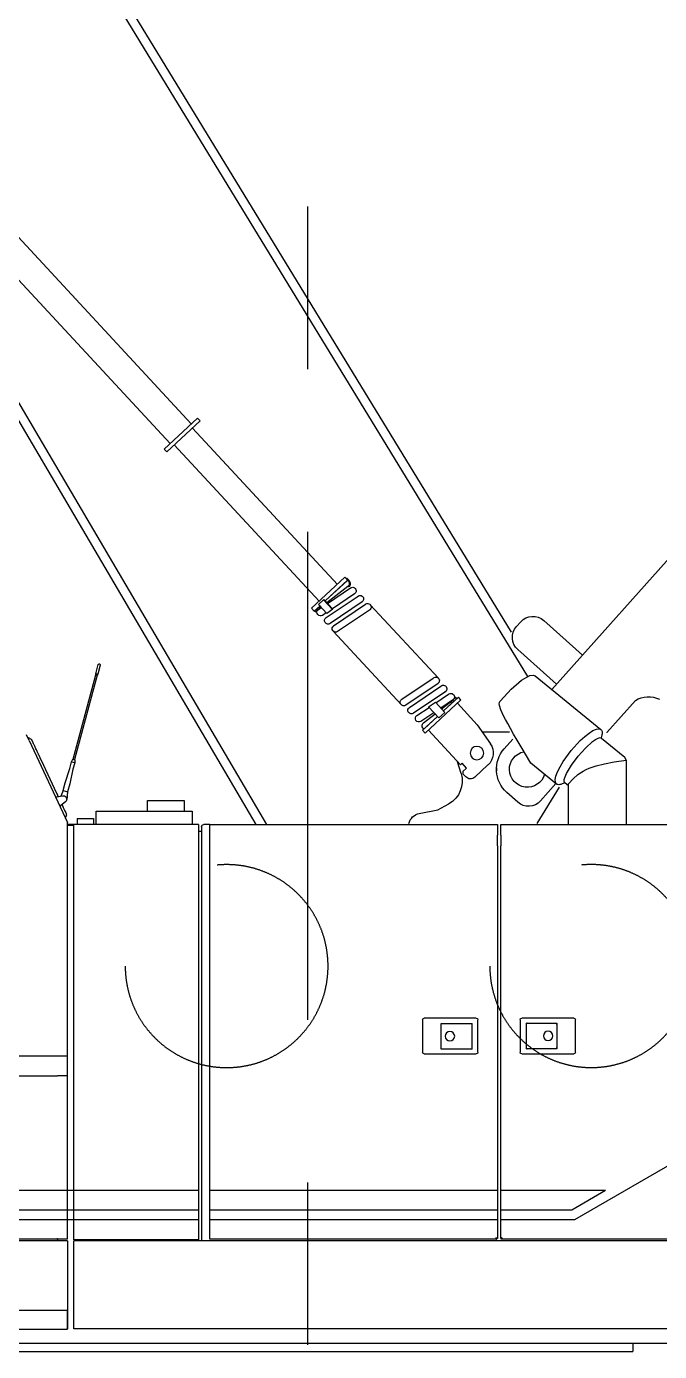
# Model space of a CAD drawing. Header units: millimetres. Extents: x -2078669 to -1085629, y -5987148 to 310365.
# Drawn here: x -1478595 to -1473727, y -770178 to -759994 of the extents above; entities that cross this region are included whole.
import ezdxf

# ---------------------------------------------------------------- set-up
doc = ezdxf.new("R2010")
doc.units = ezdxf.units.MM
doc.header["$LTSCALE"] = 500
doc.linetypes.add('CENTER', pattern=[6, 3, -1, 1, -1])
doc.linetypes.add('PHANTOM', pattern=[8, 3, -1, 1, -1, 1, -1])
doc.layers.add('2', color=7, linetype='Continuous')
doc.layers.add('D-BYP-STRB', color=5, linetype='Continuous', lineweight=25)

# ---------------------------------------------------------------- blocks, each defined once
blk = doc.blocks.new('A$C57306f55')
at = {"layer": 'D-BYP-STRB', "linetype": 'Continuous'}
for p, q in [((3623.1, 4055.5), (6469.8, 8715.1)), ((3673.5, 4191.7), (6437, 8715.1)), ((7304, 7552.8), (4723.9, 4771.9)), ((5863.3, 5986.5), (4460.1, 3599.9)), ((5775.5, 5892.5), (4427.6, 3599.9)), ((1916.2, 5846.3), (3549.4, 4015.4)), ((5343.5, 5570.7), (4658.6, 4832.5)), ((4640, 4849.8), (4631.8, 4841)), ((4742.6, 4754.6), (4640, 4849.8)), ((4655.2, 4819.3), (4209.3, 4338.7)), ((4734.4, 4745.8), (4631.8, 4841)), ((4711.1, 4767.4), (4265.2, 4286.8)), ((4742.6, 4754.6), (4734.4, 4745.8)), ((4185.9, 4360.4), (4175, 4348.6)), ((4288.6, 4265.2), (4185.9, 4360.4)), ((4239.8, 4280), (4169, 4327.7)), ((4180.2, 4357.6), (4173.3, 4350.2)), ((4174.9, 4330.7), (4176.3, 4332.5)), ((4176.7, 4332.2), (4241.4, 4281.7)), ((4246.8, 4287.5), (4177.8, 4351.6)), ((4246.8, 4287.5), (4178.7, 4350.7)), ((4181.8, 4356), (4180.2, 4357.6)), ((4220.8, 4211.5), (4122.6, 4277.7)), ((4133.5, 4284.5), (4231.7, 4218.3)), ((4244, 4236.6), (4145.8, 4302.7)), ((4156.7, 4309.5), (4224.7, 4263.7)), ((4250.9, 4291.9), (4223.1, 4262)), ((4251.7, 4291.2), (4224.1, 4261.4)), ((4267.6, 4276.4), (4250.9, 4291.9)), ((3898.6, 4049.9), (4108.3, 4276)), ((4110.3, 4259.4), (4208.5, 4193.3)), ((4223.1, 4262), (4242.2, 4249.1)), ((4267.6, 4276.4), (4242.2, 4249.1)), ((4243.8, 4250.8), (4254.9, 4243.3)), ((4267.2, 4261.6), (4259, 4267.1)), ((4259.5, 4267.7), (4268.6, 4260.6)), ((4263.2, 4272.4), (4259.8, 4268.7)), ((4259.8, 4268.7), (4275.9, 4253.7)), ((4280.4, 4256.4), (4263.5, 4272)), ((4279.3, 4257.4), (4263.5, 4272)), ((4279.3, 4257.4), (4275.9, 4253.7)), ((4280.4, 4256.4), (4288.6, 4265.2)), ((3574.6, 4227.5), (3476.1, 4139.7)), ((3658.5, 4208.6), (3645.2, 4223.5)), ((4222.7, 4194.9), (4013, 3968.8)), ((3476.1, 4139.7), (3455.2, 4121)), ((3556, 4050.1), (3654.5, 4138)), ((4939.1, 4090.2), (4946.6, 4062.2)), ((4952.4, 4063.8), (4944.9, 4091.8)), ((3600.4, 4057), (3398.7, 3892.3)), ((3535.1, 4031.5), (3556, 4050.1)), ((3899.1, 4034.3), (3998.7, 3967.2)), ((4011, 3985.5), (3914.2, 4050.6)), ((4946.6, 4062.2), (4949.5, 4063)), ((4946.6, 4062.2), (4948.4, 4059.6)), ((4950.3, 4060.1), (4948.4, 4059.6)), ((4948.4, 4059.6), (5018, 3799.7)), ((4949.5, 4063), (4952.4, 4063.8)), ((4952.2, 4060.6), (4950.3, 4060.1)), ((4952.2, 4060.6), (4952.4, 4063.8)), ((5021.9, 3800.8), (4952.2, 4060.6)), ((3906.4, 3974.6), (3867.8, 4000.6)), ((3875.9, 4009.3), (3975.5, 3942.2)), ((3987.8, 3960.4), (3891, 4025.6)), ((3380.6, 3883.2), (3292.7, 3981.7)), ((3778.9, 3906.9), (3840.1, 3972.9)), ((3829.1, 3983.1), (3837.2, 3991.9)), ((3939, 3881.1), (3829.1, 3983.1)), ((3883.1, 3949.4), (3837.2, 3991.9)), ((3845.4, 3991.2), (3842, 3987.5)), ((3883.1, 3949.4), (3842, 3987.5)), ((3845.4, 3991.2), (3861.5, 3976.2)), ((3852.6, 3984.3), (3891.3, 3958.3)), ((3889.1, 3955.9), (3853.1, 3984)), ((3861.5, 3976.2), (3858.1, 3972.5)), ((3879, 3945), (3908, 3976.3)), ((3897.3, 3928), (3929, 3962.2)), ((3929, 3962.2), (3908, 3976.3)), ((3964.6, 3935.4), (3927.4, 3960.5)), ((3897.3, 3928), (3879, 3945)), ((3947.2, 3889.9), (3901.4, 3932.4)), ((3942.6, 3894.1), (3901.4, 3932.4)), ((3944.6, 3912.7), (3908.9, 3940.5)), ((3912.3, 3944.1), (3952.3, 3917.2)), ((3381.2, 3883.7), (3380.2, 3882.9)), ((3763.8, 3884.9), (3680, 3884.9)), ((3778.9, 3906.9), (3738.7, 3848.1)), ((3830.9, 3783.6), (3929.5, 3889.9)), ((3939, 3881.1), (3947.2, 3889.9)), ((5157.2, 3858.1), (5165.7, 3876.3)), ((3397.2, 3866.2), (3325.2, 3807.5)), ((3669.6, 3862.7), (3695.9, 3833.2)), ((5157.2, 3858.1), (5040, 3606.7)), ((5146.6, 3854.3), (5150, 3861.6)), ((5150, 3861.6), (5159.9, 3867)), ((3320.6, 3797.8), (3325.2, 3807.5)), ((3320.6, 3797.8), (3320.6, 3599.9)), ((3535.5, 3724.8), (3614.2, 3789)), ((3828.7, 3756.7), (3839.8, 3793.3)), ((5017, 3799.5), (5017.4, 3790.3)), ((5019.9, 3800.2), (5017.2, 3799.5)), ((5022.3, 3791.6), (5017.4, 3790.3)), ((5017.4, 3790.3), (5022.9, 3770)), ((5022.7, 3801), (5019.9, 3800.2)), ((5027.1, 3792.8), (5022.3, 3791.6)), ((5027.1, 3792.8), (5022.8, 3801)), ((5032.5, 3772.6), (5027.1, 3792.8)), ((5120.4, 3798.1), (5073.2, 3697.1)), ((3720, 3774.9), (3720, 3764.9)), ((3746, 3783.3), (3786.3, 3745.9)), ((3812.2, 3773.7), (3825.8, 3788.4)), ((3823.2, 3763.5), (3812.2, 3773.7)), ((3814.6, 3746.9), (3823.4, 3756.5)), ((3823.2, 3763.5), (3823.4, 3756.5)), ((3830.9, 3783.6), (3825.8, 3788.4)), ((5022.9, 3770), (5032.8, 3725)), ((5046.4, 3728.6), (5032.5, 3772.6)), ((3498.4, 3719.4), (3509.6, 3728.5)), ((3498.4, 3599.9), (3498.4, 3725.3)), ((3527.3, 3714.8), (3595.5, 3603.1)), ((3584.1, 3673.1), (3536.9, 3726)), ((5032.8, 3725), (5039.3, 3700.9)), ((5052.8, 3704.5), (5046.4, 3728.6)), ((3654.7, 3669.1), (3688.2, 3699.1)), ((4793, 3673.9), (4681, 3673.9)), ((4681, 3673.9), (4681, 3640.9)), ((4793, 3640.9), (4793, 3673.9)), ((5046.1, 3702.7), (5039.3, 3700.9)), ((5039.3, 3700.9), (5041.9, 3676.9)), ((5043.5, 3683.8), (5043.5, 3683.8)), ((5045.8, 3669.7), (5059.6, 3658.3)), ((5052.8, 3704.5), (5046.1, 3702.7)), ((5052.8, 3704.5), (5060.3, 3687.7)), ((5072.3, 3685.5), (5054.6, 3688.7)), ((5075.7, 3683.9), (5072.3, 3685.5)), ((5073.2, 3697.1), (5073.2, 3697.1)), ((3900, 3644.9), (3866.5, 3663.6)), ((3957.3, 3634.3), (3900, 3644.9)), ((4951.5, 3640.9), (4656.5, 3640.9)), ((4656.5, 3640.9), (4656.5, 3599.9)), ((4793, 3642.9), (4793, 3650.9)), ((4951.5, 3628.9), (4951.5, 3640.9)), ((4951.5, 3626.9), (4951.5, 3628.9)), ((4951.5, 3599.9), (4951.5, 3626.9)), ((5063.1, 3656.7), (5059.6, 3658.3)), ((3707, 3599.9), (2822, 3599.9)), ((3707, 3567.6), (3707, 3599.9)), ((3717, 3599.9), (3717, 3567.6)), ((4602, 3599.9), (3717, 3599.9)), ((4602, 2324.9), (4602, 3599.9)), ((4602, 3599.9), (4620.6, 3599.9)), ((4627, 3593.5), (4627, 3537.3)), ((4637, 3599.9), (4637, 3570.9)), ((4637, 3599.9), (5020, 3599.9)), ((4960, 3618.9), (4960, 3599.9)), ((5010, 3618.9), (4960, 3618.9)), ((5010, 3618.9), (5010, 3599.9)), ((5020, 3599.9), (5040, 3599.9)), ((5020, 3570.9), (5020, 3599.9)), ((5020, 3596.7), (5040, 3596.7)), ((5040, 2331.7), (5040, 3606.7)), ((3707, 3567.6), (3707, 3535.1)), ((3717, 3535.1), (3717, 3567.6)), ((4631.6, 3580), (4627, 3580)), ((4637, 3580), (4631.6, 3580)), ((4637, 3570.9), (4637, 2322.9)), ((5020, 2322.9), (5020, 3570.9)), ((3707, 2327.2), (3707, 3535.1)), ((3717, 3535.1), (3717, 2327.2)), ((4627, 3537.3), (4627, 3429.9)), ((4627, 3429.9), (4627, 2439.9)), ((3477, 2899.9), (3477, 2999.9)), ((3482, 3004.9), (3642, 3004.9)), ((3534, 2984.9), (3534, 2985.9)), ((3534, 2984.9), (3534, 2915.9)), ((3626.1, 2989.9), (3534.1, 2989.9)), ((3628.6, 2989.9), (3626.1, 2989.9)), ((3629, 2989.8), (3629, 2910.9)), ((3647, 2999.9), (3647, 2899.9)), ((3777, 2899.9), (3777, 2999.9)), ((3782, 3004.9), (3942, 3004.9)), ((3890, 2988.9), (3795, 2988.9)), ((3795, 2910), (3795, 2988.9)), ((3890, 2909.9), (3890, 2988.9)), ((3947, 2999.9), (3947, 2899.9)), ((3642, 2894.9), (3482, 2894.9)), ((3534, 2914.9), (3534, 2915.9)), ((3534.1, 2910.9), (3626.1, 2910.9)), ((3626.1, 2910.9), (3629, 2910.9)), ((3942, 2894.9), (3782, 2894.9)), ((3795, 2909.9), (3890, 2909.9)), ((5040.1, 2888), (5070, 2888)), ((5070, 2888), (5801.4, 2888)), ((5040, 2827.7), (5070, 2827.7)), ((5806, 2827.7), (5070, 2827.7)), ((5082.2, 2828), (5082.2, 2827.7)), ((5082.3, 2828), (5082.3, 2827.9)), ((5082.3, 2827.9), (5082.3, 2827.7)), ((2822, 2764.9), (3480.2, 2384.9)), ((3384.3, 2474.9), (3488.2, 2414.9)), ((3384.3, 2474.9), (3707, 2474.9)), ((3717, 2474.9), (4602, 2474.9)), ((4637, 2474.9), (6508.1, 2474.9)), ((3488.2, 2414.9), (3707, 2414.9)), ((3717, 2414.9), (4602, 2414.9)), ((4627, 2439.9), (4627, 2319.9)), ((4637, 2414.9), (6556.3, 2414.9)), ((3480.2, 2384.9), (3707, 2384.9)), ((3717, 2384.9), (4602, 2384.9)), ((4637, 2384.9), (6579.3, 2384.9)), ((2817, 2324.9), (3704.7, 2324.9)), ((3707, 2327.2), (3704.7, 2327.2)), ((3704.7, 2324.9), (3704.7, 2327.2)), ((3717, 2327.2), (3719.3, 2327.2)), ((3719.3, 2324.9), (3719.3, 2327.2)), ((3719.3, 2324.9), (4602, 2324.9)), ((4637, 2322.9), (5020, 2322.9)), ((5040, 2326.7), (5040, 2331.7)), ((5070, 2326.7), (5040, 2326.7)), ((5070, 2326.7), (5070, 2319.9)), ((5070, 2326.7), (5072.5, 2326.7)), ((5801.4, 2326.7), (5072.5, 2326.7)), ((3029, 2319.9), (5020, 2319.9)), ((3297, 2319.9), (3297, 2319.9)), ((4094, 2319.9), (4094, 2319.9)), ((4100, 2319.9), (4100, 2319.9)), ((4935, 2319.9), (4935, 2319.9)), ((5020, 2307.9), (5020, 2319.9)), ((5020, 2049.9), (5020, 2307.9)), ((5040, 2319.9), (7029.5, 2319.9)), ((5040, 2319.9), (5040, 2307.9)), ((5040, 2307.9), (5040, 2061.9)), ((5040.5, 2105.9), (6982.5, 2105.9)), ((5040.5, 2105.9), (5040.5, 2047.7)), ((1030, 2049.9), (5020, 2049.9)), ((5040, 2061.9), (5040, 2049.9)), ((5040.5, 2049.9), (5040, 2049.9)), ((5040.5, 2047.7), (6982.5, 2047.7)), ((4900, 2005.9), (2005, 2005.9)), ((3300, 2005.9), (3300, 1979.9)), ((5050, 2005.9), (4900, 2005.9)), ((5580, 2005.9), (5050, 2005.9)), ((5300, 1979.9), (3300, 1979.9)), ((4300, 1979.9), (4300, 1979.9)), ((4300, 1979.9), (4300, 1979.9)), ((4300, 1979.9), (4300, 1979.9)), ((4300, 1979.9), (4300, 1979.9)), ((4300, 1979.9), (4300, 1979.9)), ((4300, 1979.9), (4300, 1979.9)), ((4300, 1979.9), (4300, 1979.9)), ((4300, 1979.9), (4300, 1979.9)), ((4300, 1979.9), (4300, 1979.9)), ((4300, 1979.9), (4300, 1979.9))]:
    blk.add_line(p, q, dxfattribs=at)
at = {"layer": 'D-BYP-STRB', "linetype": 'CENTER'}
blk.add_line((4300, 0), (4300, 5545.2), dxfattribs=at)
at = {"layer": 'D-BYP-STRB', "linetype": 'Continuous'}
for points in [[(3708, 3980.2), (3675.1, 4016.3), (3643.1, 4043.6), (3616.8, 4058), (3607.2, 4059.4), (3600.4, 4057)], [(3614.2, 3789), (3644.2, 3839), (3656.5, 3859.7), (3667.4, 3878.5), (3677.1, 3895.5), (3685.4, 3910.6), (3692.4, 3923.6), (3698.1, 3934.7), (3706.1, 3952.7), (3710.4, 3966.2), (3711.2, 3971.2), (3711.1, 3975.1), (3710, 3978), (3708, 3980.2)], [(3398.7, 3892.3), (3397.1, 3890.6), (3395.9, 3888.5), (3395.2, 3885.9), (3394.8, 3882.9), (3394.9, 3879.4), (3395.4, 3875.5), (3397.6, 3866.6)], [(3510, 3728.9), (3518.3, 3724.9), (3522, 3723.7), (3525.4, 3722.9), (3528.5, 3722.6), (3531.2, 3722.9), (3533.5, 3723.6), (3535.5, 3724.8), (3538.7, 3730.1), (3539.2, 3738.4), (3536.9, 3749.4), (3531.9, 3762.7), (3524.4, 3777.8), (3514.7, 3794), (3490.3, 3827.5), (3462.4, 3858.1), (3448.4, 3870.8), (3435.1, 3881.2), (3423.1, 3888.8), (3412.7, 3893.2), (3404.5, 3894.4), (3398.7, 3892.3)], [(3509.6, 3728.5), (3511.6, 3732.3), (3511.3, 3738.6), (3508.8, 3747.1), (3504.1, 3757.6), (3489.2, 3782.7), (3468.9, 3810), (3446.2, 3835.4), (3424.6, 3855), (3415.2, 3861.7), (3407.3, 3865.9), (3401.3, 3867.4), (3397.2, 3866.2)], [(5120.3, 3798.1), (5120.6, 3798.7), (5121, 3799.4), (5121.4, 3800.3), (5121.8, 3801.2), (5122.3, 3802.2), (5122.8, 3803.3), (5123.3, 3804.4), (5123.8, 3805.5), (5126.9, 3812.2), (5127.3, 3813.1), (5129.1, 3816.9), (5130.9, 3820.6), (5131.8, 3822.6), (5132.9, 3824.9), (5134, 3827.5), (5135.3, 3830.1), (5136.6, 3832.9), (5137.8, 3835.6), (5139.1, 3838.2), (5140.2, 3840.7), (5141.3, 3842.9), (5142.2, 3844.9), (5143, 3846.7), (5143.7, 3848.2), (5144.3, 3849.6), (5144.9, 3850.7), (5145.3, 3851.6), (5145.6, 3852.3), (5146.2, 3853.5), (5146.1, 3853.4), (5146.2, 3853.4), (5146.2, 3853.5), (5146.2, 3853.6), (5146.3, 3853.7), (5146.3, 3853.8), (5146.4, 3853.9), (5146.4, 3854), (5146.5, 3854.1), (5146.5, 3854.2), (5146.5, 3854.2), (5146.5, 3854.3), (5146.5, 3854.3), (5146.6, 3854.3), (5146.6, 3854.3), (5146.6, 3854.3), (5146.6, 3854.3)], [(5161.3, 3866.9), (5161.2, 3866.9), (5161.2, 3866.9), (5161.1, 3866.9), (5161, 3866.9), (5160.9, 3866.9), (5160.8, 3866.9), (5160.7, 3866.9), (5160.6, 3866.9), (5160.5, 3867), (5160.4, 3867), (5160.3, 3867), (5160.2, 3867), (5160.1, 3867), (5160, 3867), (5159.9, 3867), (5159.9, 3867)], [(3498.4, 3725.3), (3484.1, 3741), (3469.3, 3753.7), (3461.3, 3759.4), (3452.8, 3764.6), (3444, 3769.2), (3434.8, 3773.3), (3413.6, 3780.6), (3387.7, 3787), (3357.5, 3792.7), (3320.6, 3797.8)], [(5017.2, 3799.5), (5017.2, 3799.5), (5017.2, 3799.5), (5017.2, 3799.5), (5017.1, 3799.5), (5017.1, 3799.5), (5017.1, 3799.5), (5017.1, 3799.5), (5017.1, 3799.4), (5017.1, 3799.4), (5017.1, 3799.4), (5017.1, 3799.4), (5017.1, 3799.4), (5017, 3799.4), (5017, 3799.3), (5017, 3799.3), (5017, 3799.3)], [(5022.9, 3800.9), (5022.9, 3800.9), (5022.9, 3800.9), (5022.9, 3800.9), (5022.9, 3800.9), (5022.9, 3800.9), (5022.8, 3801), (5022.8, 3801), (5022.8, 3801), (5022.8, 3801), (5022.8, 3801), (5022.8, 3801), (5022.7, 3801), (5022.7, 3801), (5022.7, 3801), (5022.7, 3801), (5022.7, 3801)], [(5042.3, 3681.4), (5042.4, 3681.5), (5042.4, 3681.6), (5042.5, 3681.8), (5042.5, 3681.9), (5042.6, 3682.1), (5042.7, 3682.3), (5042.8, 3682.5), (5042.8, 3682.6), (5042.9, 3682.8), (5043, 3683), (5043.1, 3683.2), (5043.2, 3683.3), (5043.3, 3683.5), (5043.4, 3683.6), (5043.4, 3683.7), (5043.5, 3683.8)], [(5042.3, 3681.4), (5042.3, 3681.4), (5042.3, 3681.4), (5042.3, 3681.4), (5042.3, 3681.4), (5042.3, 3681.4), (5042.3, 3681.4), (5042.3, 3681.4), (5042.3, 3681.4), (5042.3, 3681.4), (5042.3, 3681.4), (5042.3, 3681.4), (5042.3, 3681.4), (5042.3, 3681.4), (5042.3, 3681.4), (5042.3, 3681.4), (5042.3, 3681.4)], [(5043.5, 3683.8), (5043.5, 3683.8), (5043.4, 3683.7), (5043.4, 3683.7), (5043.3, 3683.6), (5043.3, 3683.5), (5043.2, 3683.4), (5043.2, 3683.3), (5043.1, 3683.2), (5043.1, 3683.2), (5043, 3683.1), (5043, 3683), (5043, 3682.9), (5042.9, 3682.8), (5042.9, 3682.8), (5042.9, 3682.7), (5042.8, 3682.6)], [(5073.2, 3697.1), (5072.8, 3696.2), (5072.4, 3695.2), (5071.9, 3694.1), (5071.3, 3692.9), (5070.8, 3691.8), (5070.3, 3690.6), (5069.8, 3689.6), (5069.4, 3688.7), (5069, 3688), (5068.8, 3687.4), (5068.6, 3687), (5068.4, 3686.7), (5068.3, 3686.5), (5068.3, 3686.4), (5068.2, 3686.3), (5068.2, 3686.2)], [(5073.2, 3697.1), (5072.9, 3696.4), (5072.5, 3695.5), (5072.1, 3694.6), (5071.6, 3693.6), (5071.1, 3692.5), (5070.6, 3691.5), (5070.2, 3690.6), (5069.8, 3689.7), (5069.4, 3688.9), (5069.1, 3688.3), (5068.9, 3687.8), (5068.7, 3687.3), (5068.5, 3686.9), (5068.4, 3686.6), (5068.3, 3686.4), (5068.2, 3686.2)], [(5072.3, 3685.5), (5072.3, 3685.5), (5072.3, 3685.5), (5072.3, 3685.5), (5072.3, 3685.5), (5072.3, 3685.5), (5072.3, 3685.5), (5072.3, 3685.5), (5072.3, 3685.5), (5072.3, 3685.5), (5072.3, 3685.5), (5072.3, 3685.5), (5072.3, 3685.5), (5072.3, 3685.5), (5072.3, 3685.5), (5072.3, 3685.5), (5072.3, 3685.5)], [(5043.6, 3633.6), (5043.6, 3633.6), (5043.6, 3633.5), (5043.6, 3633.5), (5043.6, 3633.5), (5043.6, 3633.5), (5043.6, 3633.4), (5043.6, 3633.4), (5043.6, 3633.3), (5043.5, 3633.3), (5043.3, 3632.8), (5043.2, 3631.9), (5043.1, 3630.5), (5043, 3629.2), (5043.2, 3628), (5043.4, 3626.9), (5043.8, 3625.9), (5044.3, 3624.8), (5045, 3623.7), (5045.9, 3622.5)], [(5043.2, 3627.7), (5043.1, 3627.8), (5043.1, 3627.7), (5043.4, 3626.9), (5044.3, 3625.3), (5045.8, 3622.5)], [(5056.4, 3660.9), (5055.9, 3660), (5055.4, 3658.8), (5054.8, 3657.5), (5054.1, 3656), (5053.3, 3654.4), (5052.5, 3652.6), (5051.7, 3650.8), (5050.8, 3648.9), (5045, 3636.4), (5044.7, 3635.9), (5044.4, 3635.2), (5044.2, 3634.7), (5044, 3634.4), (5044, 3634.3), (5044, 3634.3), (5044, 3634.4), (5044.1, 3634.5), (5044.1, 3634.6), (5044.1, 3634.6), (5044.1, 3634.6), (5044.1, 3634.5), (5044, 3634.4), (5044, 3634.2), (5043.9, 3634.1), (5043.8, 3634), (5043.8, 3633.8), (5043.7, 3633.7), (5043.7, 3633.7), (5043.7, 3633.6), (5043.7, 3633.6), (5043.6, 3633.6), (5043.6, 3633.6), (5043.6, 3633.6), (5043.6, 3633.6)], [(5047, 3640.8), (5046.9, 3640.5), (5046.7, 3640.2), (5046.5, 3639.8), (5046.3, 3639.3), (5046.1, 3638.8), (5045.8, 3638.3), (5045.6, 3637.8), (5045.3, 3637.2), (5045.1, 3636.7), (5044.8, 3636.1), (5044.6, 3635.6), (5044.4, 3635.1), (5044.2, 3634.7), (5044, 3634.3), (5043.8, 3633.9), (5043.6, 3633.6)], [(5056.4, 3660.9), (5056.2, 3660.5), (5056, 3660.1), (5055.7, 3659.5), (5055.4, 3658.7), (5055, 3657.9), (5054.5, 3656.9), (5054, 3655.8), (5053.4, 3654.5), (5048.6, 3644.2), (5048, 3642.9), (5047.6, 3642.2), (5047.4, 3641.7), (5047.3, 3641.5), (5047.3, 3641.4), (5047.3, 3641.4), (5047.3, 3641.5), (5047.4, 3641.6), (5047.4, 3641.7), (5047.4, 3641.8), (5047.4, 3641.7), (5047.4, 3641.7), (5047.4, 3641.6), (5047.3, 3641.4), (5047.2, 3641.3), (5047.2, 3641.2), (5047.1, 3641.1), (5047.1, 3641), (5047, 3640.9), (5047, 3640.9), (5047, 3640.8), (5047, 3640.8), (5047, 3640.8), (5047, 3640.8), (5047, 3640.8)], [(5047, 3640.8), (5047, 3640.9), (5047, 3640.9), (5047.1, 3640.9), (5047.1, 3641), (5047.1, 3641.1), (5047.2, 3641.1), (5047.2, 3641.2), (5047.2, 3641.3), (5047.7, 3642.3), (5048, 3642.9), (5048.9, 3644.9), (5049.2, 3645.6), (5049.4, 3645.9), (5049.5, 3646.3), (5049.7, 3646.6), (5049.9, 3646.9), (5050, 3647.2), (5050.1, 3647.5), (5050.2, 3647.7), (5050.3, 3647.9)], [(5059.6, 3658.3), (5059.6, 3658.3), (5059.6, 3658.3), (5059.6, 3658.3), (5059.6, 3658.3), (5059.6, 3658.3), (5059.6, 3658.3), (5059.6, 3658.3), (5059.6, 3658.3), (5059.6, 3658.3), (5059.6, 3658.3), (5059.6, 3658.3), (5059.6, 3658.3), (5059.6, 3658.3), (5059.6, 3658.3), (5059.6, 3658.3), (5059.6, 3658.3)], [(5045.9, 3622.5), (5045.9, 3622.5), (5045.9, 3622.4), (5046, 3622.3), (5046.1, 3622.3), (5046.1, 3622.2), (5046.2, 3622.1), (5046.3, 3622.1), (5046.3, 3622), (5046.4, 3621.9), (5046.5, 3621.8), (5046.6, 3621.8), (5046.6, 3621.7), (5046.7, 3621.6), (5046.8, 3621.6), (5046.8, 3621.5), (5046.9, 3621.5)], [(3534.1, 2989.9), (3534.1, 2989.9), (3534.1, 2989.9), (3534.1, 2989.9), (3534.1, 2989.8), (3534.1, 2989.8), (3534.1, 2989.7), (3534.1, 2989.7), (3534, 2989.6), (3534, 2989.5), (3534, 2989.4), (3534, 2989.3), (3534, 2989.2), (3534, 2989.1), (3534, 2989), (3534, 2989), (3534, 2988.9)], [(3534, 2988.9), (3534, 2988.8), (3534, 2988.6), (3534, 2988.4), (3534, 2988.3), (3534, 2988.1), (3534, 2987.8), (3534, 2987.6), (3534, 2987.4), (3534, 2987.2), (3534, 2987), (3534, 2986.8), (3534, 2986.6), (3534, 2986.4), (3534, 2986.2), (3534, 2986.1), (3534, 2985.9)], [(3625.8, 2989.8), (3625.8, 2989.8), (3625.8, 2989.8), (3625.8, 2989.8), (3625.8, 2989.9), (3625.9, 2989.9), (3625.9, 2989.9), (3625.9, 2989.9), (3625.9, 2989.9), (3625.9, 2989.9), (3626, 2989.9), (3626, 2989.9), (3626, 2989.9), (3626, 2989.9), (3626, 2989.9), (3626.1, 2989.9), (3626.1, 2989.9)], [(3534, 2914.9), (3534, 2914.8), (3534, 2914.7), (3534, 2914.5), (3534, 2914.3), (3534, 2914.1), (3534, 2913.9), (3534, 2913.7), (3534, 2913.5), (3534, 2913.3), (3534, 2913), (3534, 2912.8), (3534, 2912.6), (3534, 2912.4), (3534, 2912.3), (3534, 2912.1), (3534, 2912)], [(3534, 2912), (3534, 2912), (3534, 2912), (3534, 2912), (3534, 2912), (3534, 2912), (3534, 2911.9), (3534, 2911.9), (3534, 2911.8), (3534, 2911.7), (3534, 2911.6), (3534.1, 2911.5), (3534.1, 2911.4), (3534.1, 2911.2), (3534.1, 2911.1), (3534.1, 2911), (3534.1, 2911), (3534.1, 2910.9), (3534.1, 2910.9)], [(3626.1, 2910.9), (3626.1, 2910.9), (3626, 2910.9), (3626, 2911), (3626, 2911), (3626, 2911), (3626, 2911), (3625.9, 2911), (3625.9, 2911), (3625.9, 2911), (3625.9, 2911), (3625.9, 2911), (3625.8, 2911), (3625.8, 2911), (3625.8, 2911.1), (3625.8, 2911.1), (3625.8, 2911.1)], [(3702.4, 2329.5), (3702.5, 2329.6), (3702.6, 2329.5), (3703.3, 2329.2), (3703.7, 2329), (3704.2, 2328.8), (3704.7, 2328.5), (3705.2, 2328.3), (3705.7, 2328), (3706.2, 2327.7), (3706.6, 2327.5), (3707, 2327.2)], [(3704.7, 2327.2), (3704.6, 2327.6), (3704.4, 2327.9), (3704.3, 2328.1), (3704, 2328.4), (3703.4, 2328.9), (3702.4, 2329.5)], [(3704.7, 2324.9), (3704.7, 2324.6), (3704.7, 2324.5), (3704.7, 2324.5), (3704.6, 2324.7), (3704.4, 2325), (3703.6, 2326.6), (3702.4, 2329.5)], [(3702.4, 2329.5), (3703, 2328.6), (3703.6, 2327.9), (3703.8, 2327.7), (3704.1, 2327.5), (3704.4, 2327.4), (3704.7, 2327.2)], [(3717, 2327.2), (3716.7, 2327.2), (3716.6, 2327.2), (3716.6, 2327.2), (3716.7, 2327.4), (3717.1, 2327.6), (3718.7, 2328.3), (3721.6, 2329.5)], [(3721.6, 2329.5), (3720.6, 2328.9), (3720, 2328.4), (3719.7, 2328.1), (3719.6, 2327.9), (3719.4, 2327.6), (3719.3, 2327.2)], [(3721.6, 2329.5), (3721.6, 2329.5), (3721.6, 2329.3), (3721.3, 2328.6), (3721.1, 2328.2), (3720.8, 2327.8), (3720.6, 2327.3), (3720.3, 2326.8), (3720, 2326.3), (3719.8, 2325.8), (3719.5, 2325.3), (3719.3, 2324.9)], [(3719.3, 2327.2), (3719.6, 2327.4), (3719.9, 2327.5), (3720.2, 2327.7), (3720.5, 2327.9), (3721, 2328.6), (3721.6, 2329.5)]]:
    blk.add_lwpolyline(points, dxfattribs=at)
for centre, radius in [((3780, 3819.9), 20.7), ((3561, 2950.4), 14.5), ((3863, 2949.4), 14.5)]:
    blk.add_circle(centre, radius, dxfattribs=at)
at = {"layer": 'D-BYP-STRB', "linetype": 'PHANTOM'}
for centre in [(3428.4, 3165.1), (4550, 3164.9)]:
    blk.add_circle(centre, 312, dxfattribs=at)
at = {"layer": 'D-BYP-STRB', "linetype": 'Continuous'}
for centre, radius, start, end in [((4162.8, 4318.6), 11, 47.146, 236.0516), ((4183.1, 4341.1), 13.3, 137.146, 232.0708), ((4183.1, 4341.1), 11, 137.146, 232.0708), ((4183.5, 4340.8), 11, 115.8223, 232.0709), ((4116.4, 4268.6), 11, 47.146, 236.0516), ((4139.6, 4293.6), 11, 47.146, 236.0516), ((3607.9, 4190.2), 50, 41.7348, 131.7348), ((4261.1, 4252.5), 11, 236.0516, 47.146), ((3621.2, 4175.3), 50, 311.7348, 41.7348), ((4214.6, 4202.4), 11, 236.0516, 56.0516), ((4237.9, 4227.4), 11, 236.0516, 56.0516), ((4942, 4091), 3, 105, 195), ((4942, 4091), 3, 15, 105), ((3906.6, 4042.5), 11, 47.146, 236.0516), ((3252.5, 3918.4), 75, 57.5738, 117.0501), ((3860.2, 3992.4), 11, 47.146, 236.0516), ((3883.4, 4017.4), 11, 47.146, 236.0516), ((3981.7, 3951.3), 11, 236.0516, 56.0516), ((4004.9, 3976.3), 11, 236.0516, 56.0516), ((3937.8, 3904.1), 11, 295.8223, 52.0709), ((3958.5, 3926.3), 11, 236.0516, 56.0516), ((3625, 3769.9), 95, 311.7348, 41.7348), ((3780, 3819.9), 50, 144.9051, 227.146), ((3625, 3769.9), 55, 196.0647, 79.2432), ((3905.3, 3733.5), 80, 163.1218, 240.9454), ((3640, 3764.9), 80, 321.4162, 324.2938), ((3799.9, 3760.5), 20, 227.146, 317.146), ((3621.4, 3706.4), 50, 221.7348, 311.7348), ((5052.7, 3678.1), 10.9, 162.1025, 230.4828), ((5052.7, 3678.1), 10.8, 193.4264, 230.4868), ((5052.7, 3678.1), 10.9, 79.526, 147.8695), ((5075.6, 3683.7), 0.2, 335.0006, 65), ((3950, 3594.9), 40, 11.991, 79.4499), ((5063.1, 3656.8), 0.2, 245, 334.9999), ((4620.6, 3593.5), 6.4, 0, 90), ((3482, 2999.9), 5, 90, 180), ((3642, 2999.9), 5, 0, 90), ((3782, 2999.9), 5, 90, 180), ((3942, 2999.9), 5, 0, 90), ((3482, 2899.9), 5, 180, 270), ((3642, 2899.9), 5, 270, 0), ((3782, 2899.9), 5, 180, 270), ((3942, 2899.9), 5, 270, 0), ((5044.6, 2331.3), 4.6, 180, 183.3096), ((4998, 2307.9), 12, 88.5502, 90)]:
    blk.add_arc(centre, radius, start, end, dxfattribs=at)

msp = doc.modelspace()

# ---------------------------------------------------------------- block references
at = {"layer": '2', "xscale": -2.5, "yscale": 2.5, "zscale": 2.5}
msp.add_blockref('A$C57306f55', (-1465681.1, -775128.2, 708000), dxfattribs=at)

doc.saveas('drawing.dxf')
